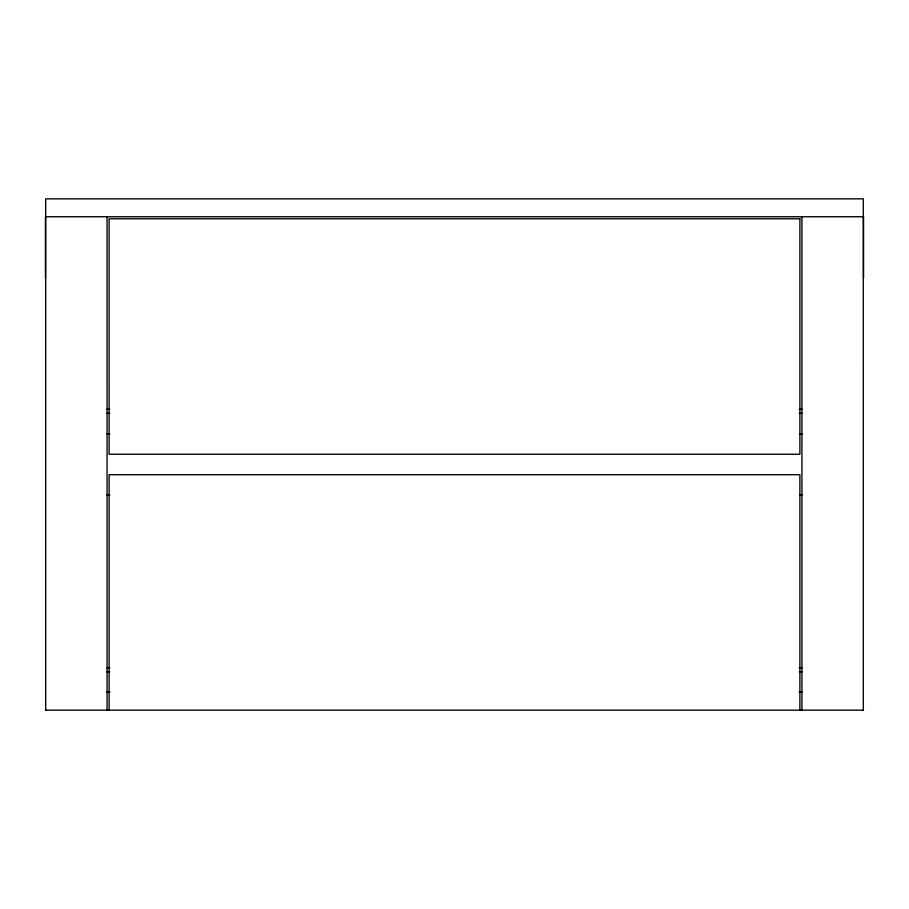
<?xml version="1.0" encoding="UTF-8"?>
<svg xmlns="http://www.w3.org/2000/svg" width="909" height="909" viewBox="0 0 909 909"><rect width="100%" height="100%" fill="white"/><g stroke="black" fill="none" stroke-linecap="round" stroke-linejoin="round"><path stroke-width="1.36" d="M45.7 216.74L863.3 216.74M107.069 409.255L109.728 409.255M799.284 409.255L801.943 409.255M107.069 413.345L109.728 413.345M799.284 413.345L801.943 413.345M107.069 433.798L109.898 433.798M799.613 433.798L802.454 433.798M107.069 495.155L109.898 495.155M799.613 495.155L802.454 495.155M107.069 667.717L109.728 667.717M799.284 667.717L801.943 667.717M107.069 671.808L109.728 671.808M799.284 671.808L801.943 671.808M106.739 692.26L109.898 692.26M799.102 692.26L802.261 692.26M45.45 710.156L863.55 710.156M863.55 216.74L863.55 278.097M863.3 710.156L863.289 198.844L45.7 198.844L45.7 710.156M801.931 216.74L801.931 710.156M799.886 710.156L799.886 474.703L109.114 474.703L109.114 710.156M107.057 216.74L107.069 710.156M45.45 216.74L45.45 278.097M799.886 218.785L109.114 218.785L109.114 454.25L799.886 454.25L799.886 218.785"/></g></svg>
